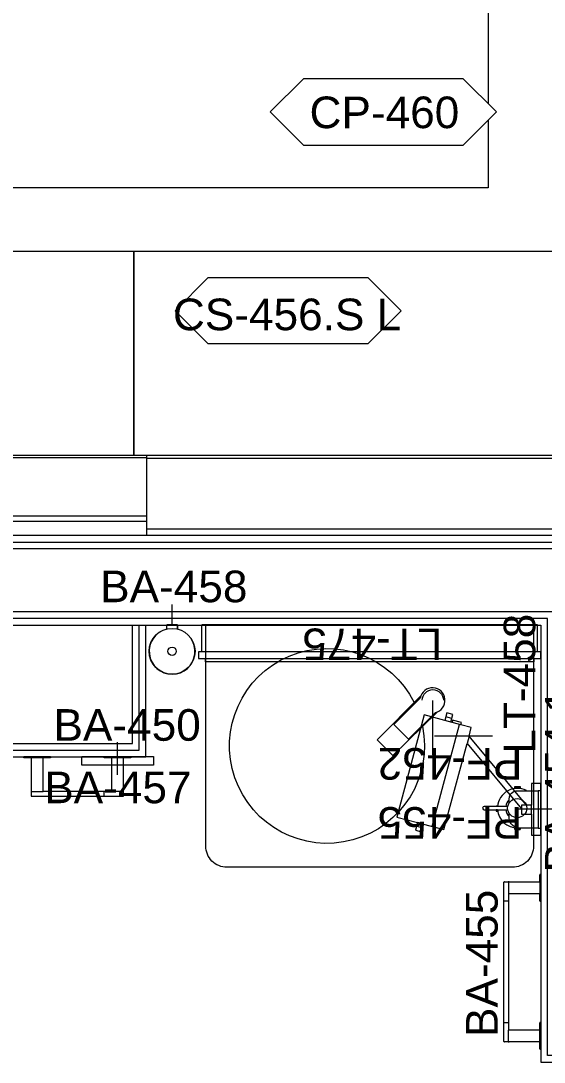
# Model space of a CAD drawing. Header units: centimetres. Extents: x 118932 to 154602, y -32682 to -23521.
# Drawn here: x 128418.9 to 128518.2, y -25957.3 to -25759.6 of the extents above; entities that cross this region are included whole.
import ezdxf

# ---------------------------------------------------------------- set-up
doc = ezdxf.new("R2010")
doc.units = ezdxf.units.CM
doc.header["$LTSCALE"] = 50
doc.header["$MEASUREMENT"] = 0
for name, color, linetype, lineweight, true_color in [('GEN_00_BL_Yazı', 7, 'Continuous', 0, 0x4f5250), ('GEN_02_TF_Islak Hacim', 7, 'Continuous', 5, 0x007cb0), ('GEN_02_TF_Mobilya', 7, 'Continuous', 5, 0x745e3d), ('GEN_05_ML_Alçıpan-RefEdit0', 7, 'Continuous', 18, 0x008b29), ('KALACAK DUVARLAR', 7, 'Continuous', 30, 0x005387)]:
    doc.layers.add(name, color=color, linetype=linetype, lineweight=lineweight, true_color=true_color)
doc.layers.add('GEN_02_TF_Halı', color=7, linetype='Continuous', lineweight=5, true_color=0x903373, transparency=0.8)
doc.styles.add('Arial_6', font='arial.ttf', dxfattribs={"height": 59.5325})

# ---------------------------------------------------------------- blocks, each defined once
blk = doc.blocks.new('level -1 d blok duvarlar')
at = {"layer": 'GEN_05_ML_Alçıpan-RefEdit0', "elevation": 0}
for points in [[(-1115.56, -627.2), (-885.56, -627.2), (-885.56, -710.2), (-868.56, -710.2), (-868.56, -610.2), (-1115.56, -610.2), (-1115.56, -612.7), (-871.06, -612.7), (-871.06, -707.7), (-883.06, -707.7), (-883.06, -624.7), (-1115.56, -624.7)], [(-1115.56, -611.45), (-869.81, -611.45), (-869.81, -708.95), (-884.31, -708.95), (-884.31, -625.95), (-1115.56, -625.95)], [(-1115.56, -627.2), (-885.56, -627.2)], [(-1115.56, -652.2), (-960.56, -652.2), (-960.56, -627.2)], [(-1115.56, -650.95), (-961.81, -650.95), (-961.81, -627.2)], [(-1115.56, -649.7), (-963.06, -649.7), (-963.06, -627.2)]]:
    blk.add_lwpolyline(points, dxfattribs=at)
blk = doc.blocks.new('Electric_Mirror-radiance - LT-475 ELETRIC MIRROR SINGLE-16191852-TYPE J')
at = {"layer": 'GEN_02_TF_Mobilya', "lineweight": 13}
for p, q in [((325, 63.5), (-325, 63.5)), ((-325, 63.5), (-325, 50.8)), ((-312.3, 69.8), (312.3, 69.8)), ((-312.3, 69.8), (-312.3, 63.5)), ((312.3, 63.5), (312.3, 69.8)), ((325, 50.8), (325, 63.5)), ((-325, 50.8), (325, 50.8)), ((-318.7, 50.8), (-318.7, 0)), ((318.7, 50.8), (318.7, 0)), ((-318.7, 0), (318.7, 0))]:
    blk.add_line(p, q, dxfattribs=at)
at = {"layer": 'GEN_00_BL_Yazı', "insert": (127.8, 5.9, 0), "char_height": 60, "width": 265.421, "attachment_point": 9, "style": 'Arial_6'}
blk.add_mtext('LT-475', dxfattribs=at)
blk = doc.blocks.new('Accessory-Tissue_Holder-KOHLER-Composed-K-73147 - BA-450 TOILET PAPER HOLDER-14820997-TYPE GxL')
at = {"layer": 'GEN_00_BL_Yazı'}
blk.add_line((-51986.7, -5251.1), (-51986.7, -5197.1), dxfattribs=at)
at = {"layer": 'GEN_02_TF_Islak Hacim', "lineweight": 13}
for p, q in [((-52113.8, -5290.7), (-52113.8, -5299.6)), ((-52012.2, -5299.6), (-52012.2, -5290.7))]:
    blk.add_line(p, q, dxfattribs=at)
for points in [[(-52113.8, -5224.2), (-52113.8, -5225.9, -0.414214), (-52114.6, -5226.7), (-52128.5, -5226.7), (-52149.8, -5226.7), (-52163.8, -5226.7, -0.414214), (-52164.6, -5225.9), (-52164.6, -5224.2), (-52113.8, -5224.2)], [(-51961.4, -5224.2), (-51961.4, -5225.9, -0.414214), (-51962.2, -5226.7), (-51976.1, -5226.7), (-51997.4, -5226.7), (-52011.4, -5226.7, -0.414214), (-52012.2, -5225.9), (-52012.2, -5224.2), (-51961.4, -5224.2)], [(-51976.2, -5290.7, 0.414214), (-51975.3, -5289.9), (-51975.3, -5227.5, 0.414214), (-51976.1, -5226.7), (-51997.4, -5226.7, 0.414214), (-51998.2, -5227.5), (-51998.2, -5289.9, 0.414214), (-51997.4, -5290.7)], [(-52149.8, -5290.7, 0.414214), (-52150.6, -5291.5), (-52150.6, -5298.8, 0.414214), (-52149.8, -5299.6), (-51976.2, -5299.6, 0.414214), (-51975.3, -5298.8), (-51975.3, -5291.5, 0.414214), (-51976.2, -5290.7), (-51997.4, -5290.7), (-52128.6, -5290.7)]]:
    blk.add_lwpolyline(points, format="xyb", dxfattribs=at)
blk.add_lwpolyline([(-52149.8, -5226.7, 0.414214), (-52150.6, -5227.5), (-52150.6, -5289.9, 0.414214), (-52149.8, -5290.7), (-52128.6, -5290.7, 0.414214), (-52127.7, -5289.9), (-52127.7, -5227.5, 0.414214), (-52128.5, -5226.7), (-52149.8, -5226.7)], format="xyb", close=True, dxfattribs=at)
at = {"layer": 'GEN_00_BL_Yazı', "insert": (-52108.1, -5134.2), "char_height": 60, "width": 265.421, "attachment_point": 1, "style": 'Arial_6'}
blk.add_mtext('BA-450', dxfattribs=at)
blk = doc.blocks.new('makeup mirror 16__hcr07922_rfa - LT-458 SHAVING MIRROR-14453733-TYPE J')
at = {"layer": 'GEN_00_BL_Yazı'}
blk.add_line((48117.6, 10856), (48007.7, 10856), dxfattribs=at)
at = {"layer": 'GEN_02_TF_Islak Hacim'}
for p, q in [((47933.7, 11045.1), (47915.6, 11045.1)), ((47915.6, 11045.1), (47915.6, 10946.6)), ((47933.6, 11005.1), (47933.7, 11045.1)), ((48099.6, 11034.3), (48055.8, 10870.9)), ((48138.4, 11023.9), (48099.6, 11034.3)), ((48142.1, 11038.5), (48138.4, 11023.9)), ((48153.7, 11035.3), (48142.1, 11038.5)), ((48150, 11020.8), (48153.7, 11035.3)), ((48122.1, 11028.3), (48070.2, 10834.5)), ((48138.4, 11023.9), (48150, 11020.8)), ((48140.3, 11031.2), (48151.9, 11028.1)), ((48188.9, 11010.4), (48150, 11020.8)), ((47952.7, 11005.1), (47933.6, 11005.1)), ((47933.6, 11005.1), (47933.6, 10988)), ((47952.6, 10988), (47952.7, 10995)), ((47952.7, 10995), (47952.7, 11005.1)), ((48055.8, 10870.9), (47952.7, 10995)), ((48137, 10816.6), (48188.9, 11010.4)), ((47933.6, 10946.6), (47933.6, 10988)), ((47933.6, 10988), (47942.9, 10988)), ((47942.9, 10988), (48052, 10856.8)), ((47942.9, 10988), (47952.6, 10988)), ((47915.6, 10946.6), (47933.6, 10946.6)), ((48052, 10856.8), (48047.7, 10840.4)), ((48052, 10856.8), (48055.8, 10870.9)), ((48047.7, 10840.4), (48067.8, 10835.2)), ((48067.8, 10835.2), (48066.6, 10830.7)), ((48067.8, 10835.2), (48098.1, 10827.1)), ((48066.6, 10830.7), (48083.1, 10826.3)), ((48086.5, 10830.2), (48082.5, 10815.9)), ((48082.5, 10815.9), (48094.1, 10812.8)), ((48083.1, 10826.3), (48084.3, 10830.7)), ((48084.3, 10830.7), (48086.5, 10830.2)), ((48084.6, 10823.1), (48096.2, 10820)), ((48094.1, 10812.8), (48098.1, 10827.1)), ((48098.1, 10827.1), (48137, 10816.6))]:
    blk.add_line(p, q, dxfattribs=at)
at = {"layer": 'GEN_00_BL_Yazı', "insert": (47986.3, 10890.1), "char_height": 60, "width": 251.286, "attachment_point": 1, "rotation": 270, "style": 'Arial_6'}
blk.add_mtext('LT-458', dxfattribs=at)
blk = doc.blocks.new('Escobillero-pared_Tres-Max-tres_13463624 - BA-458 TOILET BRUSH HOLDER-14820998-TYPE J')
at = {"layer": 'GEN_00_BL_Yazı'}
blk.add_line((0, 50), (0, 88.6), dxfattribs=at)
at = {"layer": 'GEN_02_TF_Islak Hacim'}
for p, q in [((-10, 42.3), (-10, 50)), ((-10, 50), (10, 50)), ((10, 50), (-10, 50)), ((-10, 42.3), (-10, 50)), ((10, 50), (10, 42.3)), ((10, 42.3), (10, 50))]:
    blk.add_line(p, q, dxfattribs=at)
for radius in [43.5, 8]:
    blk.add_circle((0, 0), radius, dxfattribs=at)
blk.add_arc((0, 0), 43.5, 103.2903, 76.7097, dxfattribs=at)
at = {"layer": 'GEN_00_BL_Yazı', "insert": (143, 153.2), "char_height": 60, "width": 265.421, "attachment_point": 3, "style": 'Arial_6'}
blk.add_mtext('BA-458', dxfattribs=at)
blk = doc.blocks.new('Soap Dispenser - Trio - BA-454 SOAP DISPENSER -single-14380691-TYPE J')
at = {"layer": 'GEN_00_BL_Yazı'}
blk.add_line((1.1, -47.1), (1.1, 22.9), dxfattribs=at)
at = {"layer": 'GEN_02_TF_Islak Hacim', "flags": 128}
for points in [[(37.9, -5), (37.9, 0), (-33.1, 0), (-33.1, -5)], [(-38.5, -39.5), (-38.5, -49.5), (-40.9, -49.5), (-40.9, -39.5)], [(40.5, -49.5), (40.5, -39.5), (37.9, -39.5), (37.9, -49.5)], [(40.3, -39.5), (40.3, -49.5), (38.6, -49.5), (38.6, -39.5)], [(-4.4, -84.9), (-4.4, -83), (-3, -83), (-3, -84.9)], [(5.6, -84.9), (5.6, -83), (3, -83), (3, -84.9)]]:
    blk.add_lwpolyline(points, close=True, dxfattribs=at)
for points in [[(-9.8, -60.2), (-17.9, -60.2, -0.414214), (-33.1, -45), (-33.1, -5)], [(37.9, -5), (37.9, -40.2, -0.39688), (19.1, -60.2), (9.9, -60.2)], [(-3, -62.6), (-3, -102.6), (-3, -102.8), (-3, -103), (-3, -103.2), (-3, -103.4), (-3, -103.6), (-3, -103.8), (-3, -104), (-3, -104.2), (-3, -104.4), (-3, -104.5), (-3, -104.7), (-3, -104.9), (-3, -105.1), (-3, -105.2), (-3, -105.4), (-3, -105.6), (-3, -105.7), (-3, -105.9), (-3, -106), (-3, -106.2), (-3, -106.3), (-3, -106.4), (-3, -106.6), (-3, -106.7), (-3, -106.8), (-3, -106.9), (-3, -107), (-3, -107.1), (-3, -107.2), (-3, -107.6, 1), (3, -107.6), (3, -107.6), (3, -107.6), (3, -107.6), (3, -107.5), (3, -107.5), (3, -107.4), (3, -107.4), (3, -107.3), (3, -107.3), (3, -107.2), (3, -107.1), (3, -107), (3, -106.9), (3, -106.8), (3, -106.7), (3, -106.6), (3, -106.5), (3, -106.4), (3, -106.2), (3, -106.1), (3, -105.9), (3, -105.8), (3, -105.6), (3, -105.5), (3, -105.3), (3, -105.1), (3, -104.9), (3, -104.8), (3, -104.6), (3, -104.4), (3, -104.2), (3, -104), (3, -103.8), (3, -103.6), (3, -103.4), (3, -103.2), (3, -103), (3, -102.8), (3, -102.6), (3, -102.6), (3, -62.6)]]:
    blk.add_lwpolyline(points, format="xyb", dxfattribs=at)
for points in [[(-37.2, -49.5), (-40.9, -49.5), (-40.9, -39.5), (-37.1, -39.5)], [(-3, -82.3), (-3, -85), (-4.4, -85), (-4.4, -82.2)], [(3, -82.3), (3, -85), (5.6, -85), (5.6, -82)]]:
    blk.add_lwpolyline(points, dxfattribs=at)
at = {"layer": 'GEN_02_TF_Islak Hacim'}
blk.add_circle((0, -45), 18.2, dxfattribs=at)
for radius, start, end in [(37.5, 152.0898, 265.4435), (37.5, 274.5565, 1.1736), (22, 224.0164, 262.212), (22, 277.788, 316.0936)]:
    blk.add_arc((0, -45), radius, start, end, dxfattribs=at)
at = {"layer": 'GEN_00_BL_Yazı', "insert": (122.2, 7.7), "char_height": 60, "width": 331.384, "attachment_point": 1, "rotation": 180, "style": 'Arial_6'}
blk.add_mtext('BA-454.1', dxfattribs=at)
blk = doc.blocks.new('sanitary bag dispenser - BA-457 BAG DISPENSER-14823600-TYPE J')
at = {"layer": 'GEN_00_BL_Yazı'}
blk.add_line((145, -37.4), (145, -10.5), dxfattribs=at)
at = {"layer": 'GEN_02_TF_Islak Hacim'}
blk.add_lwpolyline([(213, -3), (213, -19.4), (77, -19.4), (77, -3)], close=True, dxfattribs=at)
at = {"layer": 'GEN_00_BL_Yazı', "insert": (5.9, -31.4), "char_height": 60, "width": 265.421, "attachment_point": 1, "style": 'Arial_6'}
blk.add_mtext('BA-457', dxfattribs=at)
blk = doc.blocks.new('BA 455 towel bar')
at = {"layer": 'GEN_02_TF_Islak Hacim', "lineweight": 13}
for p, q in [((-6828.6, -32310.9), (-6828.6, -32309.7)), ((-6777.8, -32309.7), (-6828.6, -32309.7)), ((-6813.8, -32311.7), (-6827.8, -32311.7)), ((-6814.6, -32370.2), (-6814.6, -32312.5)), ((-6813.8, -32311.7), (-6792.5, -32311.7)), ((-6778.6, -32311.7), (-6792.5, -32311.7)), ((-6791.7, -32312.5), (-6791.7, -32370.2)), ((-6777.8, -32309.7), (-6777.8, -32310.9)), ((-6547.5, -32310.9), (-6547.5, -32309.7)), ((-6496.7, -32309.7), (-6547.5, -32309.7)), ((-6532.7, -32311.7), (-6546.7, -32311.7)), ((-6533.5, -32370.2), (-6533.5, -32312.5)), ((-6511.4, -32311.7), (-6532.7, -32311.7)), ((-6497.5, -32311.7), (-6511.4, -32311.7)), ((-6510.6, -32312.5), (-6510.6, -32370.2)), ((-6496.7, -32309.7), (-6496.7, -32310.9)), ((-6814.6, -32379.1), (-6814.6, -32371.8)), ((-6813.8, -32371), (-6792.6, -32371)), ((-6511.5, -32379.9), (-6813.8, -32379.9)), ((-6792.6, -32371), (-6532.7, -32371)), ((-6777.8, -32371), (-6777.8, -32379.9)), ((-6547.5, -32379.9), (-6547.5, -32371)), ((-6511.5, -32371), (-6532.7, -32371)), ((-6510.6, -32371.8), (-6510.6, -32379.1))]:
    blk.add_line(p, q, dxfattribs=at)
for centre, radius, start, end in [((-6827.8, -32310.9), 0.797, 180, 270), ((-6813.8, -32312.5), 0.804, 90, 180), ((-6792.5, -32312.5), 0.804, 0, 90), ((-6778.6, -32310.9), 0.797, 270, 0), ((-6546.7, -32310.9), 0.797, 180, 270), ((-6532.7, -32312.5), 0.804, 90, 180), ((-6511.4, -32312.5), 0.804, 0, 90), ((-6497.5, -32310.9), 0.797, 270, 0), ((-6813.8, -32370.2), 0.814, 180, 270), ((-6813.8, -32371.8), 0.814, 90, 180), ((-6813.8, -32379.1), 0.82, 180, 270), ((-6792.6, -32370.2), 0.814, 270, 0), ((-6532.7, -32370.2), 0.814, 180, 270), ((-6511.5, -32370.2), 0.814, 270, 0), ((-6511.5, -32371.8), 0.814, 0, 90), ((-6511.5, -32379.1), 0.82, 270, 0)]:
    blk.add_arc(centre, radius, start, end, dxfattribs=at)
at = {"layer": 'GEN_00_BL_Yazı', "insert": (-6519.9, -32451.8), "char_height": 60, "width": 269.421, "attachment_point": 1, "rotation": 180, "style": 'Arial_6'}
blk.add_mtext('BA-455', dxfattribs=at)
blk = doc.blocks.new('Duravit wall hung washbasin 068460 - PF-455 CORNER SINK-15690503-TYPE J_')
at = {"layer": 'GEN_00_BL_Yazı'}
blk.add_line((18.83, 14.31), (18.83, 24.66), dxfattribs=at)
at = {"layer": 'GEN_02_TF_Islak Hacim', "color": 5}
blk.add_lwpolyline([(-0.35, 0), (-0.35, 42, -0.414214), (3.65, 46), (57.85, 46, -0.414214), (61.85, 42), (61.85, 0)], format="xyb", close=True, dxfattribs=at)
for points in [[(20.74, 19.24, -15.407853), (22.3, 14.72)], [(20.76, 14.27, -1), (16.76, 14.27, -1)]]:
    blk.add_lwpolyline(points, format="xyb", dxfattribs=at)
for points in [[(21.05, 13.46), (29.33, 21.82), (26.38, 24.77), (17.97, 16.53)], [(21.17, 13.87), (26.18, 18.88), (23.35, 21.7), (18.28, 16.63)]]:
    blk.add_lwpolyline(points, dxfattribs=at)
blk.add_arc((18.83, 14.31), 2.38, 103.2039, 349.4026, dxfattribs=at)
at = {"layer": 'GEN_00_BL_Yazı', "char_height": 6, "width": 26.0709, "attachment_point": 1, "style": 'Arial_6'}
for s, insert in [('PF-455', (1.76, 40.58)), ('PF-452', (1.74, 29.36))]:
    blk.add_mtext(s, dxfattribs=dict(at, insert=insert))
blk = doc.blocks.new('LEVEL -1 ISLAK HACİM')
at = {"xscale": 0.1, "yscale": 0.1, "zscale": 0.1}
for name, p in [('Escobillero-pared_Tres-Max-tres_13463624 - BA-458 TOILET BRUSH HOLDER-14820998-TYPE J', (8370.04, 2581.5, 0)), ('Accessory-Tissue_Holder-KOHLER-Composed-K-73147 - BA-450 TOILET PAPER HOLDER-14820997-TYPE GxL', (13558.34, 3083.94, 0)), ('sanitary bag dispenser - BA-457 BAG DISPENSER-14823600-TYPE J', (8345.18, 2561.8, 0))]:
    blk.add_blockref(name, p, dxfattribs=at)
for name, p, xscale, yscale, zscale, rotation in [('makeup mirror 16__hcr07922_rfa - LT-458 SHAVING MIRROR-14453733-TYPE J', (13231.6, 3651.08, 0), 0.1, 0.1, 0.1, 180), ('Electric_Mirror-radiance - LT-475 ELETRIC MIRROR SINGLE-16191852-TYPE J', (8407.54, 2586.5, 0), 0.1, 0.1, 0.1, 180), ('Soap Dispenser - Trio - BA-454 SOAP DISPENSER -single-14380691-TYPE J', (8440.04, 2551.73, 0), 0.1000000000000006, 0.1000000000000006, 0.1000000000000006, 270), ('BA 455 towel bar', (11671.01, 1856.29, 0), 0.1, 0.1, 0.1, 270)]:
    blk.add_blockref(name, p, dxfattribs=dict(xscale=xscale, yscale=yscale, zscale=zscale, rotation=rotation))
at = {"rotation": 180}
blk.add_blockref('Duravit wall hung washbasin 068460 - PF-455 CORNER SINK-15690503-TYPE J_', (8438.29, 2586.5, 0), dxfattribs=at)
blk = doc.blocks.new('FFE-Tag')
at = {"color": 0}
blk.add_wipeout([(-8.761, 0), (-6.189, 2.572), (6.189, 2.572), (8.761, 0), (6.189, -2.572), (-6.189, -2.572)], dxfattribs=at).dxf.layer = 'GEN_00_BL_Yazı'
at = {"layer": 'GEN_00_BL_Yazı', "color": 0}
for p, q in [((-8.761, 0), (-6.189, 2.572)), ((6.189, 2.572), (-6.189, 2.572)), ((8.761, 0), (6.189, 2.572)), ((-8.761, 0), (-6.189, -2.572)), ((8.761, 0), (6.189, -2.572)), ((-6.189, -2.572), (6.189, -2.572))]:
    blk.add_line(p, q, dxfattribs=at)
blk = doc.blocks.new('CP-460_420(W)x2(H)x220(D)')
at = {"layer": 'GEN_00_BL_Yazı', "xscale": 2.448801272789196, "yscale": 2.448801272789196, "zscale": 2.448801272789196}
blk.add_blockref('FFE-Tag', (0, 0), dxfattribs=at)
at = {"layer": 'GEN_00_BL_Yazı', "insert": (-14, 2.92), "char_height": 6, "attachment_point": 1, "style": 'Arial_6'}
blk.add_mtext('CP-460', dxfattribs=at)
blk = doc.blocks.new('CS-456.S L')
at = {"layer": 'GEN_00_BL_Yazı', "insert": (0, 0), "char_height": 6, "attachment_point": 5, "style": 'Arial_6'}
blk.add_mtext('CS-456.S L', dxfattribs=at)
blk = doc.blocks.new('CS-456.S-L MİNİBAR')
at = {"layer": 'GEN_02_TF_Mobilya'}
for p, q in [((-73.64, 17.29, 0), (-23.48, 17.29, 0)), ((-73.64, 17.29, 0), (-23.48, 17.29, 0)), ((-73.64, 17.29, 0), (-73.64, -36.69, 0)), ((-73.64, 17.29, 0), (-73.64, -36.69, 0)), ((-23.48, -21.45, 0), (-23.48, 17.29, 0)), ((-23.48, -21.45, 0), (-23.48, 17.29, 0)), ((-23.48, 17.29, 0), (65.58, 17.29, 0)), ((-23.48, 17.29, 0), (-23.48, -21.45, 0)), ((-23.48, 17.29, 0), (-23.48, -21.45, 0)), ((-23.48, 17.29, 0), (65.58, 17.29, 0)), ((68.76, 17.29, 0), (65.58, 17.29, 0)), ((65.58, 17.29, 0), (68.76, 17.29, 0)), ((65.58, 17.29, 0), (65.58, -21.45, 0)), ((65.58, 17.29, 0), (65.58, -21.45, 0)), ((65.58, -21.45, 0), (65.58, 17.29, 0)), ((65.58, -21.45, 0), (65.58, 17.29, 0)), ((68.76, 17.29, 0), (68.76, -36.69, 0)), ((-47.42, -21.45, 0), (-21.1, -21.45, 0)), ((-47.42, -21.45, 0), (-47.42, -21.97, 0)), ((-47.42, -21.45, 0), (-21.1, -21.45, 0)), ((-47.42, -21.45, 0), (-47.42, -21.97, 0)), ((-21.1, -21.45, 0), (68.6, -21.45, 0)), ((-21.1, -21.45, 0), (-21.1, -22.08, 0)), ((-21.1, -21.45, 0), (68.6, -21.45, 0)), ((-21.1, -21.45, 0), (-21.1, -22.08, 0)), ((68.6, -22.08, 0), (68.6, -21.45, 0)), ((68.6, -22.08, 0), (68.6, -21.45, 0)), ((-21.1, -21.97, 0), (-47.42, -21.97, 0)), ((-47.42, -21.97, 0), (-47.42, -32.97, 0)), ((-21.1, -21.97, 0), (-47.42, -21.97, 0)), ((-47.42, -21.97, 0), (-47.42, -32.97, 0)), ((68.6, -22.08, 0), (-21.1, -22.08, 0)), ((-21.1, -22.08, 0), (-21.1, -35.42, 0)), ((68.6, -22.08, 0), (-21.1, -22.08, 0)), ((-21.1, -22.08, 0), (-21.1, -35.42, 0)), ((68.6, -35.42, 0), (68.6, -22.08, 0)), ((68.6, -35.42, 0), (68.6, -22.08, 0)), ((-68.77, -25.58, 0), (-69.09, -26.34, 0)), ((-68.77, -25.58, 0), (-69.09, -26.34, 0)), ((-68.27, -24.92, 0), (-68.77, -25.58, 0)), ((-68.27, -24.92, 0), (-68.77, -25.58, 0)), ((-68.5, -25.73, 0), (-68.04, -25.14, 0)), ((-68.04, -25.14, 0), (-68.5, -25.73, 0)), ((-67.61, -24.41, 0), (-68.27, -24.92, 0)), ((-68.27, -24.92, 0), (-67.61, -24.41, 0)), ((-68.13, -25.26, 0), (-63.92, -25.26, 0)), ((-68.13, -25.26, 0), (-63.92, -25.26, 0)), ((-67.45, -24.69, 0), (-68.04, -25.14, 0)), ((-67.45, -24.69, 0), (-68.04, -25.14, 0)), ((-66.85, -24.1, 0), (-67.61, -24.41, 0)), ((-67.61, -24.41, 0), (-66.85, -24.1, 0)), ((-66.76, -24.4, 0), (-67.45, -24.69, 0)), ((-66.76, -24.4, 0), (-67.45, -24.69, 0)), ((-66.02, -23.99, 0), (-66.85, -24.1, 0)), ((-66.85, -24.1, 0), (-66.02, -23.99, 0)), ((-66.02, -24.31, 0), (-66.76, -24.4, 0)), ((-66.02, -24.31, 0), (-66.76, -24.4, 0)), ((-65.2, -24.1, 0), (-66.02, -23.99, 0)), ((-66.02, -23.99, 0), (-65.2, -24.1, 0)), ((-65.28, -24.4, 0), (-66.02, -24.31, 0)), ((-65.28, -24.4, 0), (-66.02, -24.31, 0)), ((-64.6, -24.69, 0), (-65.28, -24.4, 0)), ((-64.6, -24.69, 0), (-65.28, -24.4, 0)), ((-64.44, -24.41, 0), (-65.2, -24.1, 0)), ((-65.2, -24.1, 0), (-64.44, -24.41, 0)), ((-64, -25.14, 0), (-64.6, -24.69, 0)), ((-64, -25.14, 0), (-64.6, -24.69, 0)), ((-63.78, -24.92, 0), (-64.44, -24.41, 0)), ((-64.44, -24.41, 0), (-63.78, -24.92, 0)), ((-64, -25.14, 0), (-63.55, -25.73, 0)), ((-63.55, -25.73, 0), (-64, -25.14, 0)), ((-63.27, -25.58, 0), (-63.78, -24.92, 0)), ((-63.27, -25.58, 0), (-63.78, -24.92, 0)), ((-62.96, -26.34, 0), (-63.27, -25.58, 0)), ((-62.96, -26.34, 0), (-63.27, -25.58, 0)), ((-69.09, -26.34, 0), (-69.2, -27.16, 0)), ((-69.09, -26.34, 0), (-69.2, -27.16, 0)), ((-69.09, -27.98, 0), (-69.2, -27.16, 0)), ((-69.2, -27.16, 0), (-69.09, -27.98, 0)), ((-68.88, -27.16, 0), (-68.78, -26.42, 0)), ((-68.78, -26.42, 0), (-68.88, -27.16, 0)), ((-68.78, -27.9, 0), (-68.88, -27.16, 0)), ((-68.88, -27.16, 0), (-68.78, -27.9, 0)), ((-68.78, -26.42, 0), (-68.5, -25.73, 0)), ((-68.5, -25.73, 0), (-68.78, -26.42, 0)), ((-63.55, -25.73, 0), (-63.26, -26.42, 0)), ((-63.26, -26.42, 0), (-63.55, -25.73, 0)), ((-63.26, -26.42, 0), (-63.17, -27.16, 0)), ((-63.17, -27.16, 0), (-63.26, -26.42, 0)), ((-63.17, -27.16, 0), (-63.26, -27.9, 0)), ((-63.17, -27.16, 0), (-63.26, -27.9, 0)), ((-62.96, -26.34, 0), (-62.85, -27.16, 0)), ((-62.85, -27.16, 0), (-62.96, -26.34, 0)), ((-62.96, -27.98, 0), (-62.85, -27.16, 0)), ((-62.96, -27.98, 0), (-62.85, -27.16, 0)), ((-68.77, -28.75, 0), (-69.09, -27.98, 0)), ((-69.09, -27.98, 0), (-68.77, -28.75, 0)), ((-68.8, -27.8, 0), (-63.25, -27.8, 0)), ((-63.25, -27.8, 0), (-68.8, -27.8, 0)), ((-68.5, -28.59, 0), (-68.78, -27.9, 0)), ((-68.5, -28.59, 0), (-68.78, -27.9, 0)), ((-68.27, -29.41, 0), (-68.77, -28.75, 0)), ((-68.77, -28.75, 0), (-68.27, -29.41, 0)), ((-68.04, -29.18, 0), (-68.5, -28.59, 0)), ((-68.04, -29.18, 0), (-68.5, -28.59, 0)), ((-68.38, -28.75, 0), (-63.67, -28.75, 0)), ((-68.38, -28.75, 0), (-63.67, -28.75, 0)), ((-67.61, -29.91, 0), (-68.27, -29.41, 0)), ((-67.61, -29.91, 0), (-68.27, -29.41, 0)), ((-68.04, -29.18, 0), (-67.45, -29.64, 0)), ((-67.45, -29.64, 0), (-68.04, -29.18, 0)), ((-67.45, -29.64, 0), (-66.76, -29.92, 0)), ((-66.76, -29.92, 0), (-67.45, -29.64, 0)), ((-65.28, -29.92, 0), (-64.6, -29.64, 0)), ((-64.6, -29.64, 0), (-65.28, -29.92, 0)), ((-64.6, -29.64, 0), (-64, -29.18, 0)), ((-64, -29.18, 0), (-64.6, -29.64, 0)), ((-63.78, -29.41, 0), (-64.44, -29.91, 0)), ((-63.78, -29.41, 0), (-64.44, -29.91, 0)), ((-63.55, -28.59, 0), (-64, -29.18, 0)), ((-63.55, -28.59, 0), (-64, -29.18, 0)), ((-63.27, -28.75, 0), (-63.78, -29.41, 0)), ((-63.78, -29.41, 0), (-63.27, -28.75, 0)), ((-63.26, -27.9, 0), (-63.55, -28.59, 0)), ((-63.26, -27.9, 0), (-63.55, -28.59, 0)), ((-62.96, -27.98, 0), (-63.27, -28.75, 0)), ((-63.27, -28.75, 0), (-62.96, -27.98, 0)), ((-66.85, -30.23, 0), (-67.61, -29.91, 0)), ((-66.85, -30.23, 0), (-67.61, -29.91, 0)), ((-66.02, -30.34, 0), (-66.85, -30.23, 0)), ((-66.02, -30.34, 0), (-66.85, -30.23, 0)), ((-66.76, -29.92, 0), (-66.02, -30.02, 0)), ((-66.02, -30.02, 0), (-66.76, -29.92, 0)), ((-66.02, -30.02, 0), (-65.28, -29.92, 0)), ((-65.28, -29.92, 0), (-66.02, -30.02, 0)), ((-65.2, -30.23, 0), (-66.02, -30.34, 0)), ((-65.2, -30.23, 0), (-66.02, -30.34, 0)), ((-64.44, -29.91, 0), (-65.2, -30.23, 0)), ((-64.44, -29.91, 0), (-65.2, -30.23, 0)), ((-70.47, -32.88, 0), (-70.47, -33.51, 0)), ((-47.42, -32.88, 0), (-70.47, -32.88, 0)), ((-47.42, -32.88, 0), (-70.47, -32.88, 0)), ((-70.47, -33.51, 0), (-70.47, -32.88, 0)), ((-70.47, -33.51, 0), (-47.42, -33.51, 0)), ((-70.47, -33.51, 0), (-47.42, -33.51, 0)), ((-47.42, -32.97, 0), (-47.42, -34.01, 0)), ((-47.42, -32.97, 0), (-21.1, -32.97, 0)), ((-47.42, -32.97, 0), (-47.42, -34.01, 0)), ((-47.42, -32.97, 0), (-21.1, -32.97, 0)), ((-21.1, -34.01, 0), (-47.42, -34.01, 0)), ((-21.1, -34.01, 0), (-47.42, -34.01, 0)), ((-21.1, -35.42, 0), (-21.1, -36.69, 0)), ((-21.1, -35.42, 0), (68.6, -35.42, 0)), ((-21.1, -35.42, 0), (-21.1, -36.69, 0)), ((-21.1, -35.42, 0), (68.6, -35.42, 0)), ((68.6, -36.69, 0), (68.6, -35.42, 0)), ((68.6, -36.69, 0), (68.6, -35.42, 0)), ((-21.1, -36.69, 0), (-73.64, -36.69, 0)), ((-21.1, -36.69, 0), (-73.64, -36.69, 0)), ((68.6, -36.69, 0), (-21.1, -36.69, 0)), ((68.6, -36.69, 0), (-21.1, -36.69, 0)), ((68.76, -36.69, 0), (68.6, -36.69, 0)), ((68.76, -36.69, 0), (68.6, -36.69, 0))]:
    blk.add_line(p, q, dxfattribs=at)
at = {"layer": 'GEN_00_BL_Yazı', "xscale": -2.448801272789174, "yscale": 2.448801272789174, "zscale": 2.448801272789174, "rotation": 180.0000374104867}
blk.add_blockref('FFE-Tag', (5.78, 5.99, 0), dxfattribs=at)
at = {"layer": 'KALACAK DUVARLAR'}
blk.add_blockref('CS-456.S L', (5.58, 5.24, 0), dxfattribs=at)
blk = doc.blocks.new('PPBamako_Level-1_TefrisOda')
at = {"layer": 'GEN_02_TF_Halı'}
blk.add_lwpolyline([(-903.05, -556.29), (-1123.05, -556.29), (-1123.05, -56.29), (-903.05, -56.29)], close=True, dxfattribs=at)
at = {"layer": 'KALACAK DUVARLAR'}
blk.add_blockref('CS-456.S-L MİNİBAR', (-946.81, -585.58, 0), dxfattribs=at)
blk.add_blockref('CP-460_420(W)x2(H)x220(D)', (-922.96, -541.86, 0))

msp = doc.modelspace()

# ---------------------------------------------------------------- block references
at = {"color": 254, "true_color": 0xddb3d4}
msp.add_blockref('level -1 d blok duvarlar', (129403.17, -25247.06, 0), dxfattribs=at)

# ---------------------------------------------------------------- next in the draw order: block references
at = {"color": 1}
msp.add_blockref('LEVEL -1 ISLAK HACİM', (120077.58, -28460.75, 0), dxfattribs=at)

# ---------------------------------------------------------------- next in the draw order: block references
msp.add_blockref('PPBamako_Level-1_TefrisOda', (129410.67, -25234.99, 0))

doc.saveas('drawing.dxf')
